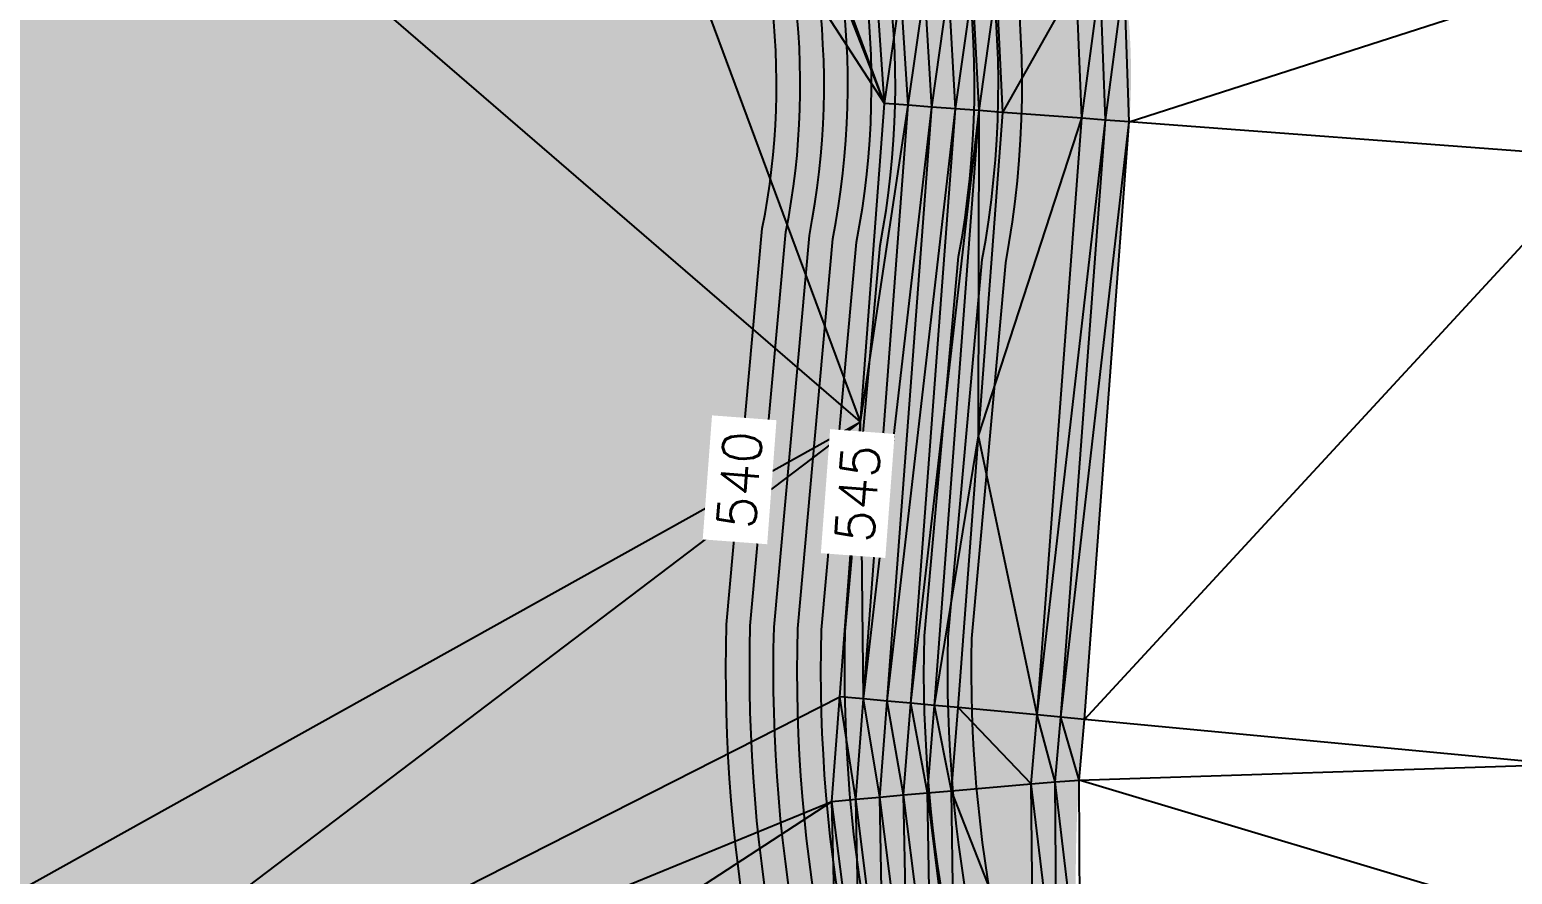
# Model space of a CAD drawing. Header units: inches. Extents: x 2461366 to 2469791, y 7062737 to 7065282.
# Drawn here: x 2467123.5 to 2467310.7, y 7064293.5 to 7064400.1 of the extents above; entities that cross this region are included whole.
import ezdxf

# ---------------------------------------------------------------- set-up
doc = ezdxf.new("R2010")
doc.units = ezdxf.units.IN
doc.header["$LTSCALE"] = 60
doc.header["$MEASUREMENT"] = 0
for name, color, linetype in [('CONT MJR LABEL', 4, 'Continuous'), ('CONTOURS', 35, 'Continuous'), ('POND HATCH', 9, 'Continuous'), ('Proposed Ground-C-TINN', 7, 'Continuous')]:
    doc.layers.add(name, color=color, linetype=linetype)
doc.styles.add('L80', font='simplex', dxfattribs={"height": 4.8})

msp = doc.modelspace()

# ---------------------------------------------------------------- hatches: boundary and pattern name
at = {"layer": 'POND HATCH'}
h = msp.add_hatch(color=256, dxfattribs=at)
edge = h.paths.add_edge_path()
edge.add_arc((2466951.704652096, 7064352.348083899), 108.8941513910334, 233.910939178237, 275.8981575945486)
edge.add_arc((2466992.734474932, 7064077.055998341), 169.6197691502289, 27.54362006692719, 100.13230038609493, ccw=False)
edge.add_arc((2467160.221110899, 7064161.137796279), 17.99999999930345, 198.2789469766217, 316.5411416054311)
edge.add_arc((2467248.704817484, 7064103.136764457), 88.14234450404052, 109.66796960693549, 148.8304593426058, ccw=False)
edge.add_line((2467219.03884643, 7064186.136782867), (2467258.552265754, 7064203.8748076))
edge.add_arc((2467251.90139456, 7064218.690361548), 16.239911527876, 294.1758558480993, 386.0939933818685)
edge.add_line((2467266.486031863, 7064225.833405799), (2467260.307804543, 7064252.164401535))
edge.add_arc((2467435.111130039, 7064293.179739211), 179.5507185430787, 173.6431330329065, 193.2048427520202, ccw=False)
edge.add_line((2467256.664369597, 7064313.05973461), (2467262.319585933, 7064388.504931359))
edge.add_arc((2467182.248844631, 7064394.506868972), 80.29537264220713, 355.7132432078586, 406.8752566873512)
edge.add_line((2467237.137880705, 7064453.111822573), (2467210.795611493, 7064478.150497491))
edge.add_arc((2467136.053347458, 7064399.516909761), 108.4880046465747, 46.45334876126778, 108.4108007307186)
edge.add_line((2467101.78980852, 7064502.452117789), (2467083.313007958, 7064495.553893625))
edge.add_arc((2467016.69916772, 7064673.978167983), 190.4537355672196, 271.65977542954374, 290.47287452024227, ccw=False)
edge.add_arc((2467015.03261116, 7064451.781649478), 32.62327969920508, 77.28046827356982, 154.347860406748)
edge.add_arc((2467111.931785121, 7064394.370188531), 145.1572569557019, 150.4748591730118, 155.1278495528672)
edge.add_arc((2467048.454246696, 7064421.337013129), 76.25793560071777, 153.4500776015471, 169.2835328273531)
edge.add_arc((2466785.231437834, 7064485.078412886), 194.7081844766735, 305.51738210872304, 345.25358194984824, ccw=False)
edge.add_line((2466898.347140336, 7064326.597767538), (2466887.561414507, 7064264.350463029))

# ---------------------------------------------------------------- linework, layer by layer
at = {"layer": 'CONTOURS'}
for points, elevation in [([(2467309.491144424, 7064095.072614715, 0.3598896584265924), (2467378.330067172, 7064277.733455062, -0.0874752377178473), (2467380.336714537, 7064316.832546004), (2467384.889152545, 7064378.928723253, 0.2481924683657004), (2467310.661267815, 7064526.734850442, 0.2246932973420648), (2467077.094224251, 7064574.554033802), (2467056.031424203, 7064568.627248466, -0.07045670425945198), (2467025.232628555, 7064561.848677264, -0.002299927826522199), (2467001.893551339, 7064562.377808771, 6.333920757019537), (2467001.948641813, 7064562.358293799, 0.2165961043057936), (2466882.03176148, 7064521.35838188, 0.1297625290739781), (2466862.055812396, 7064473.697971137, 0.1781267309766766), (2466875.897762748, 7064412.633030728, -0.176413985019233), (2466885.226973597, 7064380.903028921), (2466880.625437968, 7064321.935502558)], 552), ([(2466875.252238096, 7064272.917773321, 0.1306503217938973), (2466870.613377485, 7064253.228056394, 0.00573206920734131), (2466870.714182982, 7064249.630410987, 0.2222584955463413), (2466890.1573513, 7064211.997110064), (2466915.929565588, 7064192.138811378, 0.1703609493308923), (2466976.009930294, 7064182.715049881, -0.03860661040240859), (2466992.231723652, 7064184.228940547, -0.329974862210863), (2467068.110730982, 7064130.729270106, 0.2210523792262465), (2467140.614169279, 7064055.958395462, 0.2009197958417416), (2467223.779451312, 7064067.118850117, 0.0257907371980534), (2467300.442407611, 7064111.728230053, 0.4072711613602569), (2467357.663764415, 7064275.007717343, -0.09133254410504255), (2467356.295370388, 7064304.394337274), (2467362.039829661, 7064381.030107572, 0.2586501343522296), (2467304.635515926, 7064519.183391529, 0.2329120788418905), (2467077.832707893, 7064570.362129084), (2467058.130007569, 7064563.006221171, -0.07106286248083564), (2467025.402955869, 7064555.844635311, -0.002327327429973171), (2467001.729966924, 7064556.380039173), (2467001.430294609, 7064556.380726052)], 551), ([(2467230.793183378, 7064091.419606763, -0.01335187577568887), (2467265.078668129, 7064117.419136515), (2467291.315356528, 7064130.891385627, 0.3887172402461734), (2467342.819146396, 7064250.251143732), (2467338.192572441, 7064270.439054182, -0.08920777218647966), (2467336.351321643, 7064305.889302031), (2467341.174018219, 7064370.22800642), (2467342.095780916, 7064382.525072329, 0.2265488585051348), (2467292.034583152, 7064511.304549205), (2467292.034583152, 7064511.304549205, 0.2637905888046614), (2467079.686547972, 7064564.649728065), (2467060.228590935, 7064557.385193875, -0.07162399217020726), (2467025.566630696, 7064549.840742534, -0.00235394560958338), (2467001.566382509, 7064550.382269576, 0.2819781512627413), (2466908.201390141, 7064490.225922047, 0.002198408772872625), (2466907.648771988, 7064489.139577956), (2466907.92388695, 7064489.683357442, 0.1593025380436187), (2466894.658090457, 7064404.577286839, -0.08994173118272869), (2466895.886132791, 7064387.971273609), (2466888.890780634, 7064324.158672905)], 550), ([(2466882.890526614, 7064266.944093606, 0.4165335756129925), (2466974.302692602, 7064201.776245907, -0.02972984815067814), (2466991.814382768, 7064203.224370722, -0.3299565058540575), (2467086.156929405, 7064136.673597547, 0.6110788311030375), (2467223.317892638, 7064115.281541154, -0.2136537189737148), (2467240.85636133, 7064130.16255381), (2467283.124583835, 7064149.13724112, 0.3887172402461734), (2467323.925165636, 7064243.692371663), (2467318.721380466, 7064265.870391021, -0.0876144689294229), (2467316.407272897, 7064307.384266788), (2467322.15173217, 7064384.020037086, 0.2265488585051348), (2467278.336653298, 7064496.73174173), (2467252.132309099, 7064521.639317099, 0.2790398883712965), (2467081.704671542, 7064558.998661494), (2467062.3271743, 7064551.76416658, -0.0726856984687924), (2467025.444311913, 7064543.817883807, 0.3120917350455665), (2466932.595393827, 7064494.009331638, 0.01725092145264072), (2466926.152762842, 7064481.408427039, 0.144369062035239), (2466913.127312949, 7064405.443925344, -0.1342206809358171), (2466912.119661382, 7064382.073448137), (2466893.36907107, 7064325.818370086)], 549), ([(2466976.308675404, 7064435.186127807, -0.3326153043639395), (2466898.347136475, 7064326.597745254), (2466889.295841388, 7064323.241443882, -0.1324311432814556), (2466863.375632139, 7064320.856273721), (2466844.865680892, 7064324.06353336), (2466838.0365518, 7064284.650807044), (2466856.625690617, 7064281.429826394, -0.1316524974360627), (2466880.114982292, 7064270.561240599), (2466887.561414507, 7064264.350463029, 0.2492179343029035), (2466966.755773976, 7064249.0295897, -0.3214710946961613), (2467143.129376709, 7064155.492211956, 0.6112693854609319), (2467177.65117653, 7064156.838292312, -0.1049048183577155), (2467216.164213092, 7064195.737834917), (2467254.042338538, 7064208.605021616, 0.4198534701267725), (2467263.587083677, 7064233.021533686), (2467257.042573431, 7064250.334697463, -0.1109757671065007), (2467242.448445762, 7064323.251849035), (2467246.723428643, 7064370.690896641, 0.170767567799263), (2467234.150973113, 7064451.318571669)], 548), ([(2466979.309009704, 7064435.197825799, -0.3323217054218792), (2466899.321444363, 7064323.759419003), (2466890.338869261, 7064320.428599617, -0.1324311432821229), (2466862.863447458, 7064317.900319248), (2466844.353496211, 7064321.107578887), (2466838.548736481, 7064287.606761518), (2466857.1378753, 7064284.385780867, -0.1316524974382816), (2466882.036524474, 7064272.865079925), (2466889.464845223, 7064266.669408421, 0.2499176887045681), (2466966.107705346, 7064251.969070081, -0.3217363437012026), (2467145.780191255, 7064156.899182242, 0.6138342041960908), (2467175.011319476, 7064158.279311293, -0.106030039322984), (2467214.838813462, 7064198.455966207), (2467252.96506874, 7064211.407442527, 0.4194491945024355), (2467260.814662038, 7064231.871400739), (2467254.266572346, 7064249.194033753, -0.1109960747706476), (2467239.451655003, 7064323.422361257), (2467243.748239827, 7064371.101123408, 0.1702906198628067), (2467231.679074551, 7064449.579558191)], 547), ([(2466982.309361324, 7064435.207625999, -0.3320364066203495), (2466900.296646597, 7064320.921424383), (2466891.381897134, 7064317.615755353, -0.1324311432831201), (2466862.351262776, 7064314.944364773), (2466849.753220477, 7064317.127255049), (2466844.972830111, 7064289.538346627), (2466857.650059983, 7064287.341735341, -0.1316524974364367), (2466883.958066656, 7064275.168919252), (2466891.3679453, 7064268.988629586, 0.2506497684007845), (2466965.453129682, 7064254.907306901, -0.3219898923117219), (2467148.427233082, 7064158.31364774, 0.6171859771132797), (2467172.359369075, 7064159.700774353, -0.1071563052311833), (2467213.517463602, 7064201.175473202), (2467251.876158354, 7064214.205909134, 0.4189054663864102), (2467258.045738964, 7064230.712012518), (2467251.490309678, 7064248.054062049, -0.1110158593281792), (2467236.454941335, 7064323.593728946), (2467240.773211259, 7064371.513128427, 0.1697953710332223), (2467229.204035243, 7064447.844021217)], 546), ([(2466992.310670295, 7064435.225292302, -0.3311359959318689), (2466903.553358298, 7064311.46368111), (2466894.858656711, 7064308.239607805, -0.1324311432834842), (2466860.643980505, 7064305.091183193), (2466857.899119784, 7064305.566791199), (2466856.533293964, 7064297.684245931), (2466859.357342258, 7064297.19491692, -0.1316524974363469), (2466890.363207263, 7064282.848383674), (2466897.708968522, 7064276.721571809, 0.2533679656187196), (2466963.22149648, 7064264.691928725, -0.3226734455268681), (2467157.196498227, 7064163.136226263, 0.6511883793179566), (2467163.34752342, 7064164.160828867, -0.1111901484070328), (2467209.140550944, 7064210.249867771), (2467248.050699705, 7064223.467632446, 0.4120866698779753), (2467248.874768501, 7064226.691903873), (2467242.234295295, 7064244.258932703, -0.1110783039413728), (2467226.466427861, 7064324.170859064), (2467230.857689766, 7064372.9002431, 0.1679960490061263), (2467220.929570692, 7064442.085832858)], 545)]:
    msp.add_lwpolyline(points, format="xyb", dxfattribs=dict(at, elevation=elevation))
for points, elevation in [([(2466899.610392745, 7064279.042190737, 0.2542833607647966), (2466962.536112971, 7064267.624277853, -0.3226746877107284), (2467159.761162141, 7064164.714350852, 0.7983157034139814), (2467160.4289788, 7064165.151187496, -0.1129959558470802), (2467207.835295632, 7064212.974842078), (2467245.957504526, 7064225.924943841), (2467239.456972833, 7064243.121764629, -0.1110960610687879), (2467223.470026516, 7064324.345692572), (2467227.883433111, 7064373.320813967, 0.167406030279669), (2467218.439380624, 7064440.367066325), (2467197.835241208, 7064463.173876271, 0.1913485965093937), (2467114.782493698, 7064478.448205149), (2467093.711137234, 7064471.910011451, -0.1480068531861923), (2467020.585781518, 7064464.542282067, 0.1975397548881781), (2467001.346629537, 7064455.087375943, 0.01576812934686877), (2466997.739751402, 7064447.996981438, 0.08533677109422329), (2466995.311108765, 7064435.225576131, -0.3308783526461554), (2466904.532068475, 7064308.626987268), (2466895.901684585, 7064305.426763541, -0.1316413806303166), (2466860.342946359, 7064302.098979759), (2466860.001410948, 7064300.127887761, -0.1311590794066341), (2466892.284749445, 7064285.152223)], 544), ([(2466901.511360855, 7064281.363190091, 0.2552544594648605), (2466961.842850684, 7064270.555121267, -0.31614221765781), (2467160.20974729, 7064170.367942084, -0.1064907802900579), (2467206.533454563, 7064215.700976203), (2467242.053912397, 7064227.76726399), (2467236.679421388, 7064241.985202318, -0.1111133991700625), (2467220.473692652, 7064324.521274904), (2467224.909375209, 7064373.743590365, 0.1667897836742854), (2467215.945283527, 7064438.652624501), (2467195.890440231, 7064460.851416224, 0.1900223043752675), (2467115.52052495, 7064475.536107583), (2467094.733346061, 7064469.086090839, -0.1469308324592668), (2467020.407527813, 7064461.520819508, 0.190266939391034), (2467003.812299011, 7064453.343798429, 0.01482440897109882), (2467000.507609922, 7064446.833157584, 0.08412442467966848), (2466998.311571271, 7064435.223226241, -0.3306252247296306), (2466905.51151366, 7064305.790565973), (2466896.944712458, 7064302.613919277, -0.07258590442547111), (2466876.607139803, 7064298.275427549, -0.07210512527667469), (2466894.206291627, 7064287.456062327)], 543), ([(2466903.411840346, 7064283.684596985, 0.2562880901100846), (2466961.141341046, 7064273.48438853, -0.3096510302742572), (2467160.485934182, 7064176.086532289, -0.0991344783144801), (2467205.234926992, 7064218.428235922), (2467238.150320268, 7064229.609584139), (2467233.901646322, 7064240.849231585, -0.1111303344727446), (2467217.477424688, 7064324.697588522), (2467221.935525011, 7064374.168671644, 0.1661453041177661), (2467213.447100691, 7064436.942705198), (2467193.949530294, 7064458.524649167, 0.1886417156857028), (2467116.2565023, 7064472.623372716), (2467095.754022232, 7064466.261694663, -0.1458436051483891), (2467020.258666491, 7064458.495021668, 0.1815862937266446), (2467006.270540841, 7064451.584416277, 0.01378921299398608), (2467003.277248062, 7064445.672800312, 0.08274008852490501), (2467001.312060035, 7064435.217999234, -0.3303758743623222), (2466906.491669216, 7064302.95440809), (2466897.987740331, 7064299.801075012, -0.03974048611549903), (2466886.533769708, 7064296.561287644, -0.0392614639412863), (2466896.127833809, 7064289.759901654)], 542), ([(2466905.311794658, 7064286.00644191, 0.2573922981434063), (2466960.4311661, 7064276.411999764, -0.303680238227828), (2467160.767146394, 7064181.564540563, -0.09237490286705757), (2467203.939617031, 7064221.156588662), (2467234.246728139, 7064231.451904288), (2467231.123652791, 7064239.713838791, -0.1111468823370036), (2467214.481221105, 7064324.874616561), (2467218.961892164, 7064374.596164842, 0.1654703649975808), (2467210.944639354, 7064435.237521785), (2467192.012677481, 7064456.193391263, 0.1872030060755275), (2467116.990339593, 7064469.709973814), (2467096.773217483, 7064463.436838975, -0.1447363420230326), (2467020.144307146, 7064455.464134899, 0.1709654819449143), (2467008.719412923, 7064449.805097053, 0.01264423357056088), (2467006.048997371, 7064444.516555455, 0.08113984935685126), (2467004.312577821, 7064435.209592265, -0.3301295065159459), (2466907.472511852, 7064300.118504982), (2466899.030768204, 7064296.988230748, -0.01730479310776587), (2466893.908114161, 7064295.287878823, -0.01682637791459145), (2466898.049375991, 7064292.063740981)], 541), ([(2466907.211182429, 7064288.328759363, 0.2585766422564434), (2466959.711849783, 7064279.337863988, -0.298154906323057), (2467161.052590435, 7064186.839954548, -0.08612385925153605), (2467202.647433333, 7064223.886003393), (2467230.34313601, 7064233.294224438), (2467228.345445754, 7064238.579010813, -0.1111630573116887), (2467211.485080439, 7064325.052342797), (2467215.988487084, 7064375.026185548, 0.1647624856493686), (2467208.437691104, 7064433.537304956), (2467190.080060036, 7064453.857445212, 0.1857019621737143), (2467117.721944482, 7064466.795882223), (2467097.790980702, 7064460.611538944, -0.1435970335009103), (2467020.071686121, 7064452.427091862, 0.1575402147897198), (2467011.156098883, 7064447.999848039, 0.01136427275872414), (2467008.823286772, 7064443.365258525, 0.07926259595607839), (2467007.313128129, 7064435.197621745, -0.3298852338472311), (2466908.454019523, 7064297.282848475), (2466900.162093909, 7064294.208128111)], 540)]:
    msp.add_lwpolyline(points, format="xyb", close=True, dxfattribs=dict(at, elevation=elevation))
at = {"layer": 'Proposed Ground-C-TINN'}
for p, q in [((2467228.391962545, 7064350.608268982, 540), (2467094.155688682, 7064466.511919267, 540)), ((2467231.406310379, 7064390.822126734, 540), (2467189.438317729, 7064455.681274027, 540)), ((2467228.391962545, 7064350.608268982, 540), (2467189.438317729, 7064455.681274027, 540)), ((2467231.406310379, 7064390.822126734, 540), (2467215.873356291, 7064430.554420618, 540)), ((2467231.406310379, 7064390.822126734, 540), (2467217.277051602, 7064429.192002392, 540)), ((2467262.319585933, 7064388.504931359, 548), (2467321.923728903, 7064407.687092355, 549)), ((2467231.406310379, 7064390.822126734, 540), (2467233.481240114, 7064404.997228977, 541)), ((2467234.39791769, 7064390.59788202, 541), (2467233.481240114, 7064404.997228977, 541)), ((2467234.39791769, 7064390.59788202, 541), (2467236.50326059, 7064405.185660327, 542)), ((2467237.389525002, 7064390.373637307, 542), (2467236.50326059, 7064405.185660327, 542)), ((2467237.389525002, 7064390.373637307, 542), (2467239.524487923, 7064405.362796254, 543)), ((2467240.381132314, 7064390.149392593, 543), (2467239.524487923, 7064405.362796254, 543)), ((2467240.381132314, 7064390.149392593, 543), (2467242.54498016, 7064405.529516012, 544)), ((2467243.372739625, 7064389.925147879, 544), (2467242.54498016, 7064405.529516012, 544)), ((2467243.372739625, 7064389.925147879, 544), (2467245.564788686, 7064405.686590425, 545)), ((2467246.364346937, 7064389.700903165, 545), (2467245.564788686, 7064405.686590425, 545)), ((2467246.364346937, 7064389.700903165, 545), (2467255.626431596, 7064406.148695608, 546)), ((2467256.33637131, 7064388.953420786, 546), (2467255.626431596, 7064406.148695608, 546)), ((2467256.33637131, 7064388.953420786, 546), (2467258.643748736, 7064406.270935392, 547)), ((2467259.327978621, 7064388.729176072, 547), (2467258.643748736, 7064406.270935392, 547)), ((2467259.327978621, 7064388.729176072, 547), (2467261.66057818, 7064406.38640779, 548)), ((2467262.319585933, 7064388.504931359, 548), (2467261.66057818, 7064406.38640779, 548)), ((2467231.406310379, 7064390.822126734, 540), (2467230.45836054, 7064404.796491895, 540)), ((2467228.391962545, 7064350.608268982, 540), (2467231.406310379, 7064390.822126734, 540)), ((2467228.391962545, 7064350.608268982, 540), (2467234.39791769, 7064390.59788202, 541)), ((2467228.779145089, 7064315.638874411, 541), (2467234.39791769, 7064390.59788202, 541)), ((2467228.779145089, 7064315.638874411, 541), (2467237.389525002, 7064390.373637307, 542)), ((2467234.39791769, 7064390.59788202, 541), (2467231.406310379, 7064390.822126734, 540)), ((2467231.766970496, 7064315.364176007, 542), (2467237.389525002, 7064390.373637307, 542)), ((2467231.766970496, 7064315.364176007, 542), (2467240.381132314, 7064390.149392593, 543)), ((2467237.389525002, 7064390.373637307, 542), (2467234.39791769, 7064390.59788202, 541)), ((2467234.754768058, 7064315.089106136, 543), (2467240.381132314, 7064390.149392593, 543)), ((2467234.754768058, 7064315.089106136, 543), (2467243.372739625, 7064389.925147879, 544)), ((2467240.381132314, 7064390.149392593, 543), (2467237.389525002, 7064390.373637307, 542)), ((2467237.742537152, 7064314.813656469, 544), (2467243.372739625, 7064389.925147879, 544)), ((2467243.372739625, 7064389.925147879, 544), (2467240.381132314, 7064390.149392593, 543)), ((2467243.303792665, 7064348.87061384, 545), (2467243.372739625, 7064389.925147879, 544)), ((2467246.364346937, 7064389.700903165, 545), (2467243.372739625, 7064389.925147879, 544)), ((2467243.303792665, 7064348.87061384, 545), (2467246.364346937, 7064389.700903165, 545)), ((2467243.303792665, 7064348.87061384, 545), (2467256.33637131, 7064388.953420786, 546)), ((2467256.33637131, 7064388.953420786, 546), (2467246.364346937, 7064389.700903165, 545)), ((2467250.689191263, 7064313.615434697, 546), (2467256.33637131, 7064388.953420786, 546)), ((2467250.689191263, 7064313.615434697, 546), (2467259.327978621, 7064388.729176072, 547)), ((2467253.676796945, 7064313.337804969, 547), (2467259.327978621, 7064388.729176072, 547)), ((2467253.676796945, 7064313.337804969, 547), (2467262.319585933, 7064388.504931359, 548)), ((2467259.327978621, 7064388.729176072, 547), (2467256.33637131, 7064388.953420786, 546)), ((2467256.664369597, 7064313.05973461, 548), (2467262.319585933, 7064388.504931359, 548)), ((2467262.319585933, 7064388.504931359, 548), (2467259.327978621, 7064388.729176072, 547)), ((2467322.15173217, 7064384.020037086, 549), (2467262.319585933, 7064388.504931359, 548)), ((2467256.664369597, 7064313.05973461, 548), (2467322.15173217, 7064384.020037086, 549)), ((2467069.844448786, 7064262.264917419, 540), (2467228.391962545, 7064350.608268982, 540)), ((2467095.147259453, 7064249.566616393, 540), (2467228.391962545, 7064350.608268982, 540)), ((2467225.791292438, 7064315.913209374, 540), (2467228.391962545, 7064350.608268982, 540)), ((2467228.779145089, 7064315.638874411, 541), (2467228.391962545, 7064350.608268982, 540)), ((2467237.742537152, 7064314.813656469, 544), (2467243.303792665, 7064348.87061384, 545)), ((2467240.73027713, 7064314.537818363, 545), (2467243.303792665, 7064348.87061384, 545)), ((2467250.689191263, 7064313.615434697, 546), (2467243.303792665, 7064348.87061384, 545)), ((2467095.147259453, 7064249.566616393, 540), (2467225.791292438, 7064315.913209374, 540)), ((2467224.775947809, 7064302.704244184, 540), (2467225.791292438, 7064315.913209374, 540)), ((2467227.791934864, 7064302.980355493, 541), (2467225.791292438, 7064315.913209374, 540)), ((2467228.779145089, 7064315.638874411, 541), (2467225.791292438, 7064315.913209374, 540)), ((2467227.791934864, 7064302.980355493, 541), (2467228.779145089, 7064315.638874411, 541)), ((2467230.808615701, 7064303.253422326, 542), (2467228.779145089, 7064315.638874411, 541)), ((2467231.766970496, 7064315.364176007, 542), (2467228.779145089, 7064315.638874411, 541)), ((2467230.808615701, 7064303.253422326, 542), (2467231.766970496, 7064315.364176007, 542)), ((2467233.82600558, 7064303.523375745, 543), (2467231.766970496, 7064315.364176007, 542)), ((2467234.754768058, 7064315.089106136, 543), (2467231.766970496, 7064315.364176007, 542)), ((2467233.82600558, 7064303.523375745, 543), (2467234.754768058, 7064315.089106136, 543)), ((2467236.844120326, 7064303.790144165, 544), (2467234.754768058, 7064315.089106136, 543)), ((2467237.742537152, 7064314.813656469, 544), (2467234.754768058, 7064315.089106136, 543)), ((2467236.844120326, 7064303.790144165, 544), (2467237.742537152, 7064314.813656469, 544)), ((2467239.862976355, 7064304.05365322, 545), (2467237.742537152, 7064314.813656469, 544)), ((2467240.73027713, 7064314.537818363, 545), (2467237.742537152, 7064314.813656469, 544)), ((2467239.862976355, 7064304.05365322, 545), (2467240.73027713, 7064314.537818363, 545)), ((2467250.689191263, 7064313.615434697, 546), (2467240.73027713, 7064314.537818363, 545)), ((2467249.931407338, 7064304.907460734, 546), (2467240.73027713, 7064314.537818363, 545)), ((2467249.931407338, 7064304.907460734, 546), (2467250.689191263, 7064313.615434697, 546)), ((2467252.953681275, 7064305.155911393, 547), (2467250.689191263, 7064313.615434697, 546)), ((2467253.676796945, 7064313.337804969, 547), (2467250.689191263, 7064313.615434697, 546)), ((2467252.953681275, 7064305.155911393, 547), (2467253.676796945, 7064313.337804969, 547)), ((2467255.976795486, 7064305.400652172, 548), (2467253.676796945, 7064313.337804969, 547)), ((2467256.664369597, 7064313.05973461, 548), (2467253.676796945, 7064313.337804969, 547)), ((2467255.976795486, 7064305.400652172, 548), (2467256.664369597, 7064313.05973461, 548)), ((2467316.407272897, 7064307.384266788, 549), (2467256.664369597, 7064313.05973461, 548)), ((2467255.976795486, 7064305.400652172, 548), (2467316.407272897, 7064307.384266788, 549)), ((2467233.82600558, 7064303.523375745, 543), (2467236.844120326, 7064303.790144165, 544)), ((2467236.844120326, 7064303.790144165, 544), (2467239.862976355, 7064304.05365322, 545)), ((2467240.307097528, 7064276.107175253, 545), (2467236.844120326, 7064303.790144165, 544)), ((2467237.337482065, 7064275.630608152, 544), (2467236.844120326, 7064303.790144165, 544)), ((2467239.862976355, 7064304.05365322, 545), (2467249.931407338, 7064304.907460734, 546)), ((2467240.307097528, 7064276.107175253, 545), (2467239.862976355, 7064304.05365322, 545)), ((2467250.208599047, 7064277.683830577, 546), (2467239.862976355, 7064304.05365322, 545)), ((2467249.931407338, 7064304.907460734, 546), (2467252.953681275, 7064305.155911393, 547)), ((2467253.179920433, 7064278.153102466, 547), (2467249.931407338, 7064304.907460734, 546)), ((2467250.208599047, 7064277.683830577, 546), (2467249.931407338, 7064304.907460734, 546)), ((2467252.953681275, 7064305.155911393, 547), (2467255.976795486, 7064305.400652172, 548)), ((2467256.151661455, 7064278.62057943, 548), (2467252.953681275, 7064305.155911393, 547)), ((2467253.179920433, 7064278.153102466, 547), (2467252.953681275, 7064305.155911393, 547)), ((2467256.151661455, 7064278.62057943, 548), (2467255.976795486, 7064305.400652172, 548)), ((2467315.695181889, 7064287.504738627, 549), (2467255.976795486, 7064305.400652172, 548)), ((2467095.147259453, 7064249.566616393, 540), (2467224.775947809, 7064302.704244184, 540)), ((2467118.410686574, 7064233.433047812, 540), (2467224.775947809, 7064302.704244184, 540)), ((2467224.775947809, 7064302.704244184, 540), (2467227.791934864, 7064302.980355493, 541)), ((2467225.462637094, 7064273.708876759, 540), (2467224.775947809, 7064302.704244184, 540)), ((2467228.430821714, 7064274.191560835, 541), (2467224.775947809, 7064302.704244184, 540)), ((2467227.791934864, 7064302.980355493, 541), (2467230.808615701, 7064303.253422326, 542)), ((2467231.399352259, 7064274.6727662, 542), (2467227.791934864, 7064302.980355493, 541)), ((2467228.430821714, 7064274.191560835, 541), (2467227.791934864, 7064302.980355493, 541)), ((2467230.808615701, 7064303.253422326, 542), (2467233.82600558, 7064303.523375745, 543)), ((2467234.368236393, 7064275.152460002, 543), (2467230.808615701, 7064303.253422326, 542)), ((2467231.399352259, 7064274.6727662, 542), (2467230.808615701, 7064303.253422326, 542)), ((2467237.337482065, 7064275.630608152, 544), (2467233.82600558, 7064303.523375745, 543)), ((2467234.368236393, 7064275.152460002, 543), (2467233.82600558, 7064303.523375745, 543))]:
    msp.add_line(p, q, dxfattribs=at)

# ---------------------------------------------------------------- next in the draw order: wipeouts: each hides what was drawn before it
at = {"color": 7}
for points, z in [([(2467216.610278183, 7064335.170627028), (2467217.7840390843, 7064350.829554442), (2467209.646867196, 7064351.439500066), (2467208.473106295, 7064335.780572652)], 540), ([(2467231.522108305, 7064333.432971884), (2467232.695869206, 7064349.091899301), (2467224.5586973173, 7064349.701844923), (2467223.384936416, 7064334.042917508)], 545)]:
    msp.add_wipeout(points, dxfattribs=at).translate(0, 0, z).dxf.layer = 'CONT MJR LABEL'

# ---------------------------------------------------------------- next in the draw order: texts
at = {"layer": 'CONT MJR LABEL', "color": 7, "char_height": 4.8, "attachment_point": 5, "style": 'L80'}
for s, insert, rotation in [('{540}', (2467213.12857269, 7064343.305063547, 540), 85.71324320606726), ('{545}', (2467228.04040281, 7064341.567408405, 545), 85.71324320653997)]:
    msp.add_mtext(s, dxfattribs=dict(at, insert=insert, rotation=rotation))

doc.saveas('drawing.dxf')
